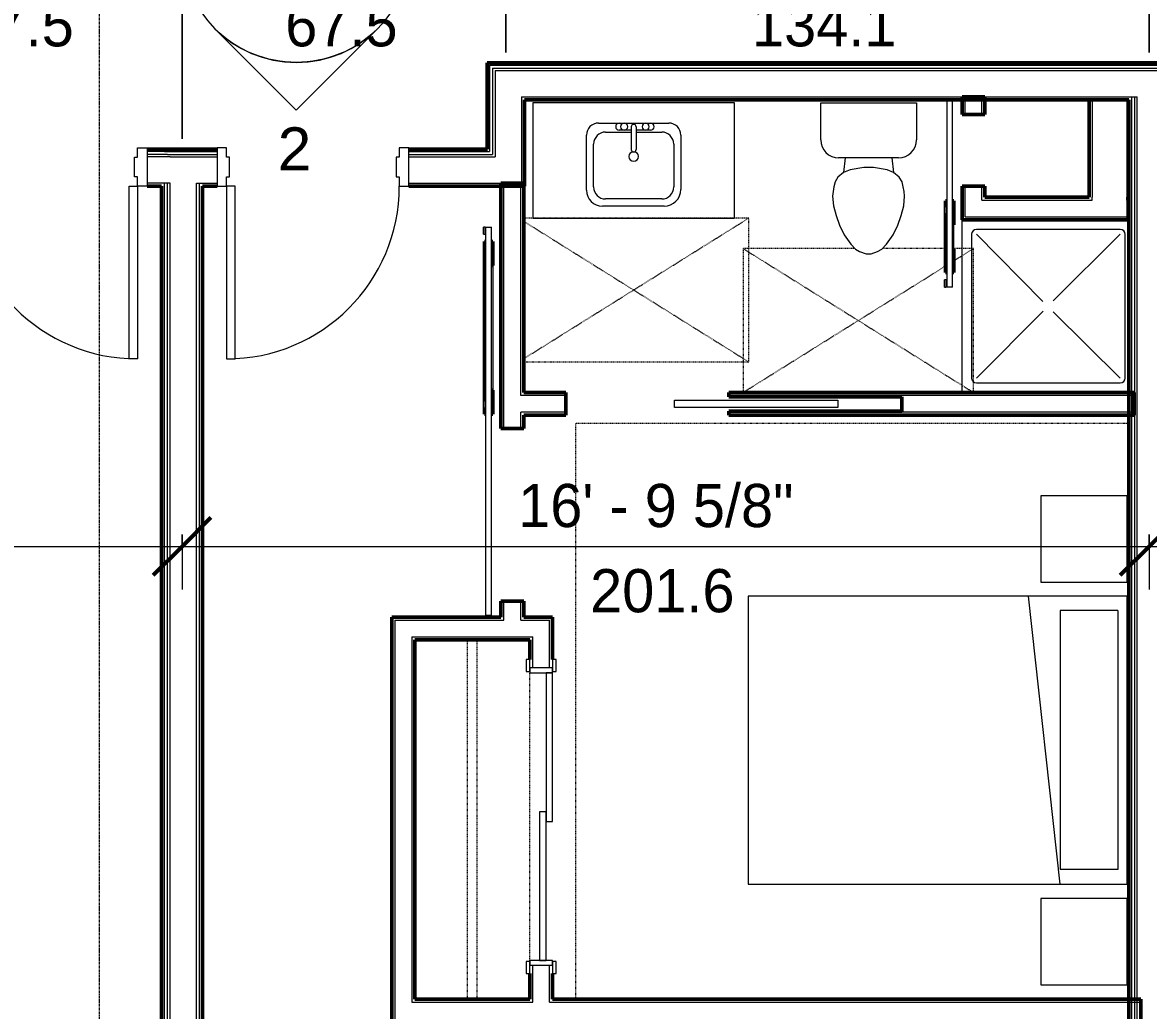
# Model space of a CAD drawing. Header units: inches. Extents: x -4266 to -1814, y 9706 to 12441.
# Drawn here: x -3170.4 to -2935.7, y 10183.5 to 10389.6 of the extents above; entities that cross this region are included whole.
import ezdxf

# ---------------------------------------------------------------- set-up
doc = ezdxf.new("R2010")
doc.units = ezdxf.units.IN
doc.header["$MEASUREMENT"] = 0
doc.linetypes.add('Dash', pattern=[0.25, 0.125, -0.125])
doc.linetypes.add('Grid Line 1_2_', pattern=[0.875, 0.5, -0.125, 0.125, -0.125])
for name, color, linetype, lineweight in [('A-ANNO-DIMS', 211, 'Continuous', 9), ('A-ANNO-DIMS-96', 211, 'Continuous', 9), ('A-DOOR-1', 7, 'Continuous', 9), ('A-DOOR-2', 50, 'Continuous', 20), ('A-DOOR-4', 10, 'Continuous', 13), ('A-DOOR-5', 250, 'Continuous', 50), ('A-DOOR-8', 31, 'Continuous', 9), ('A-DOOR-9', 31, 'Continuous', 20), ('A-DOOR-FRAM', 31, 'Continuous', 20), ('A-DOOR-FRAM-1', 50, 'Continuous', 20), ('A-GENM-HDLN-1', 7, 'Dash', 9), ('A-WALL', 113, 'Continuous', 13), ('A-WALL-3', 250, 'Continuous', 50), ('A-WALL-4', 10, 'Continuous', 13), ('G-ANNO-SYMB-2', 111, 'Continuous', 9), ('I-FURN-1', 7, 'Continuous', 9), ('I-FURN-HDLN-1', 7, 'Dash', 9), ('I-WALL-3', 2, 'Continuous', 50), ('P-SANR-FIXT-2', 7, 'Continuous', 9), ('Q-CASE-2', 7, 'Continuous', 9), ('Q-CASE-HDLN-1', 7, 'Dash', 9), ('S-GRID-1', 1, 'Grid Line 1_2_', 9)]:
    doc.layers.add(name, color=color, linetype=linetype, lineweight=lineweight)
doc.styles.add('Arial_1', font='arial.ttf', dxfattribs={"height": 9})
doc.styles.add('Century Gothic', font='ufonts.com_century-gothic.ttf', dxfattribs={"height": 9})
doc.dimstyles.new('OD__1_16__Tol__', dxfattribs={"dimscale": 12, "dimtxt": 9.397514, "dimasz": 1, "dimexe": 0.75, "dimexo": 0.5, "dimgap": 0.125, "dimtad": 1, "dimdec": 4, "dimrnd": 0.0625, "dimzin": 3, "dimdsep": 46, "dimlunit": 4, "dimtxsty": 'Century Gothic', "dimblk1": 'OBLIQUE', "dimblk2": 'OBLIQUE', "dimsah": 1, "dimcen": 0.09, "dimdle": 0.75, "dimazin": 0, "dimtfac": 1, "dimtdec": 4, "dimtix": 1, "dimtmove": 0, "dimatfit": 3, "dimfxl": 1, "dimtvp": 1, "dimtfill": 1, "dimfrac": 2, "dimtolj": 1, "dimtzin": 0, "dimarcsym": 2})

# ---------------------------------------------------------------- blocks, each defined once
blk = doc.blocks.new('DIMBLOCK7-FLOOR PLAN - 1ST FLOOR')
at = {"layer": 'A-ANNO-DIMS-96', "lineweight": 50}
for p, q in [((-3338.72, 10280.31), (-3332.72, 10286.31)), ((-3137.12, 10280.31), (-3131.12, 10286.31)), ((-3338.72, 10280.31), (-3344.72, 10274.31)), ((-3137.12, 10280.31), (-3143.12, 10274.31))]:
    blk.add_line(p, q, dxfattribs=at)
at = {"layer": 'A-ANNO-DIMS-96'}
for p, q in [((-3338.72, 10282.79), (-3338.72, 10271.31)), ((-3338.72, 10280.31), (-3338.72, 10282.79)), ((-3137.12, 10282.79), (-3137.12, 10271.31)), ((-3137.12, 10280.31), (-3137.12, 10282.79)), ((-3338.72, 10280.31), (-3137.12, 10280.31))]:
    blk.add_line(p, q, dxfattribs=at)
at = {"layer": 'A-ANNO-DIMS-96', "color": 0, "char_height": 9, "attachment_point": 1, "line_spacing_factor": 0.984502, "style": 'Century Gothic', "bg_fill": 3, "box_fill_scale": 1.25, "bg_fill_color": 256, "bg_fill_true_color": 13158600, "bg_fill_transparency": 0}
for s, insert, width in [('16\' - 9 5/8"', (-3268.65, 10293.34), 73.7481), ('201.6', (-3253.66, 10275.58), 37.7691)]:
    blk.add_mtext(s, dxfattribs=dict(at, insert=insert, width=width))
blk = doc.blocks.new('_Oblique')
at = {"color": 0, "linetype": 'ByBlock', "lineweight": -2}
blk.add_line((-0.5, -0.5), (0.5, 0.5), dxfattribs=at)
blk = doc.blocks.new('DIMBLOCK8-FLOOR PLAN - 1ST FLOOR')
at = {"layer": 'A-ANNO-DIMS-96', "lineweight": 50}
for p, q in [((-3137.12, 10280.31), (-3131.12, 10286.31)), ((-2935.52, 10280.31), (-2929.52, 10286.31)), ((-3137.12, 10280.31), (-3143.12, 10274.31)), ((-2935.52, 10280.31), (-2941.52, 10274.31))]:
    blk.add_line(p, q, dxfattribs=at)
at = {"layer": 'A-ANNO-DIMS-96'}
for p, q in [((-3137.12, 10282.79), (-3137.12, 10271.31)), ((-3137.12, 10280.31), (-3137.12, 10282.79)), ((-2935.52, 10282.79), (-2935.52, 10271.31)), ((-2935.52, 10280.31), (-2935.52, 10282.79)), ((-3137.12, 10280.31), (-2935.52, 10280.31))]:
    blk.add_line(p, q, dxfattribs=at)
at = {"layer": 'A-ANNO-DIMS-96', "color": 0, "char_height": 9, "attachment_point": 1, "line_spacing_factor": 0.984502, "style": 'Century Gothic', "bg_fill": 3, "box_fill_scale": 1.25, "bg_fill_color": 256, "bg_fill_true_color": 13158600, "bg_fill_transparency": 0}
for s, insert, width in [('16\' - 9 5/8"', (-3067.05, 10293.34), 73.7481), ('201.6', (-3052.06, 10275.58), 37.7691)]:
    blk.add_mtext(s, dxfattribs=dict(at, insert=insert, width=width))
blk = doc.blocks.new('DIMBLOCK9-FLOOR PLAN - 1ST FLOOR')
at = {"layer": 'A-ANNO-DIMS-96', "lineweight": 50}
for p, q in [((-2935.52, 10280.31), (-2929.52, 10286.31)), ((-2712.79, 10280.31), (-2706.79, 10286.31)), ((-2935.52, 10280.31), (-2941.52, 10274.31)), ((-2712.79, 10280.31), (-2718.79, 10274.31))]:
    blk.add_line(p, q, dxfattribs=at)
at = {"layer": 'A-ANNO-DIMS-96'}
for p, q in [((-2935.52, 10282.79), (-2935.52, 10271.31)), ((-2935.52, 10280.31), (-2935.52, 10282.79)), ((-2712.79, 10282.79), (-2712.79, 10271.31)), ((-2712.79, 10280.31), (-2712.79, 10282.79)), ((-2935.52, 10280.31), (-2712.79, 10280.31))]:
    blk.add_line(p, q, dxfattribs=at)
at = {"layer": 'A-ANNO-DIMS-96', "color": 0, "char_height": 9, "attachment_point": 1, "line_spacing_factor": 0.984502, "style": 'Century Gothic', "bg_fill": 3, "box_fill_scale": 1.25, "bg_fill_color": 256, "bg_fill_true_color": 13158600, "bg_fill_transparency": 0}
for s, insert, width in [('18\' - 6 3/4"', (-2854.88, 10293.34), 73.7481), ('222.7', (-2839.89, 10275.58), 37.7691)]:
    blk.add_mtext(s, dxfattribs=dict(at, insert=insert, width=width))
blk = doc.blocks.new('DIMBLOCK50-FLOOR PLAN - 1ST FLOOR')
at = {"layer": 'A-ANNO-DIMS-96'}
for p, q in [((-3204.62, 10383.29), (-3204.62, 10407.31)), ((-3137.12, 10365.29), (-3137.12, 10407.31)), ((-3204.62, 10398.31), (-3137.12, 10398.31)), ((-3204.62, 10398.31), (-3204.62, 10383.29)), ((-3137.12, 10398.31), (-3137.12, 10365.29))]:
    blk.add_line(p, q, dxfattribs=at)
at = {"layer": 'A-ANNO-DIMS-96', "lineweight": 50}
for p, q in [((-3204.62, 10398.31), (-3198.62, 10404.31)), ((-3137.12, 10398.31), (-3131.12, 10404.31)), ((-3204.62, 10398.31), (-3210.62, 10392.31)), ((-3137.12, 10398.31), (-3143.12, 10392.31))]:
    blk.add_line(p, q, dxfattribs=at)
at = {"layer": 'A-ANNO-DIMS-96', "color": 0, "insert": (-3183.11, 10393.58), "char_height": 9, "width": 29.356, "attachment_point": 1, "line_spacing_factor": 0.984502, "style": 'Century Gothic', "bg_fill": 3, "box_fill_scale": 1.25, "bg_fill_color": 256, "bg_fill_true_color": 13158600, "bg_fill_transparency": 0}
blk.add_mtext('67.5', dxfattribs=at)
at = {"layer": 'A-ANNO-DIMS-96', "color": 0, "insert": (-3198.1, 10411.35), "char_height": 9, "width": 65.3351, "attachment_point": 1, "line_spacing_factor": 0.984502, "style": 'Century Gothic', "bg_fill": 3, "box_fill_scale": 1.25, "bg_fill_color": 256, "bg_fill_true_color": 13158600, "bg_fill_transparency": 0}
blk.add_mtext('5\' - 7 1/2"', dxfattribs=at)
blk = doc.blocks.new('DIMBLOCK51-FLOOR PLAN - 1ST FLOOR')
at = {"layer": 'A-ANNO-DIMS-96'}
for p, q in [((-3137.12, 10365.29), (-3137.12, 10407.31)), ((-3069.62, 10383.29), (-3069.62, 10407.31)), ((-3137.12, 10398.31), (-3069.62, 10398.31)), ((-3137.12, 10398.31), (-3137.12, 10365.29)), ((-3069.62, 10398.31), (-3069.62, 10383.29))]:
    blk.add_line(p, q, dxfattribs=at)
at = {"layer": 'A-ANNO-DIMS-96', "lineweight": 50}
for p, q in [((-3137.12, 10398.31), (-3131.12, 10404.31)), ((-3069.62, 10398.31), (-3063.62, 10404.31)), ((-3137.12, 10398.31), (-3143.12, 10392.31)), ((-3069.62, 10398.31), (-3075.62, 10392.31))]:
    blk.add_line(p, q, dxfattribs=at)
at = {"layer": 'A-ANNO-DIMS-96', "color": 0, "insert": (-3115.61, 10393.58), "char_height": 9, "width": 29.356, "attachment_point": 1, "line_spacing_factor": 0.984502, "style": 'Century Gothic', "bg_fill": 3, "box_fill_scale": 1.25, "bg_fill_color": 256, "bg_fill_true_color": 13158600, "bg_fill_transparency": 0}
blk.add_mtext('67.5', dxfattribs=at)
at = {"layer": 'A-ANNO-DIMS-96', "color": 0, "insert": (-3130.6, 10411.35), "char_height": 9, "width": 65.3351, "attachment_point": 1, "line_spacing_factor": 0.984502, "style": 'Century Gothic', "bg_fill": 3, "box_fill_scale": 1.25, "bg_fill_color": 256, "bg_fill_true_color": 13158600, "bg_fill_transparency": 0}
blk.add_mtext('5\' - 7 1/2"', dxfattribs=at)
blk = doc.blocks.new('DIMBLOCK52-FLOOR PLAN - 1ST FLOOR')
at = {"layer": 'A-ANNO-DIMS-96'}
for p, q in [((-3069.62, 10383.29), (-3069.62, 10407.31)), ((-2935.52, 10383.29), (-2935.52, 10407.31)), ((-3069.62, 10398.31), (-2935.52, 10398.31)), ((-3069.62, 10398.31), (-3069.62, 10383.29)), ((-2935.52, 10398.31), (-2935.52, 10383.29))]:
    blk.add_line(p, q, dxfattribs=at)
at = {"layer": 'A-ANNO-DIMS-96', "lineweight": 50}
for p, q in [((-3069.62, 10398.31), (-3063.62, 10404.31)), ((-2935.52, 10398.31), (-2929.52, 10404.31)), ((-3069.62, 10398.31), (-3075.62, 10392.31)), ((-2935.52, 10398.31), (-2941.52, 10392.31))]:
    blk.add_line(p, q, dxfattribs=at)
at = {"layer": 'A-ANNO-DIMS-96', "color": 0, "char_height": 9, "attachment_point": 1, "line_spacing_factor": 0.984502, "style": 'Century Gothic', "bg_fill": 3, "box_fill_scale": 1.25, "bg_fill_color": 256, "bg_fill_true_color": 13158600, "bg_fill_transparency": 0}
for s, insert, width in [('11\' - 2 1/8"', (-3033.3, 10411.35), 73.7481), ('134.1', (-3018.31, 10393.58), 37.7691)]:
    blk.add_mtext(s, dxfattribs=dict(at, insert=insert, width=width))
blk = doc.blocks.new('DIMBLOCK53-FLOOR PLAN - 1ST FLOOR')
at = {"layer": 'A-ANNO-DIMS-96'}
for p, q in [((-2935.52, 10383.29), (-2935.52, 10407.31)), ((-2801.4, 10383.29), (-2801.4, 10407.31)), ((-2935.52, 10398.31), (-2801.4, 10398.31)), ((-2935.52, 10398.31), (-2935.52, 10383.29)), ((-2801.4, 10398.31), (-2801.4, 10383.29))]:
    blk.add_line(p, q, dxfattribs=at)
at = {"layer": 'A-ANNO-DIMS-96', "lineweight": 50}
for p, q in [((-2935.52, 10398.31), (-2929.52, 10404.31)), ((-2801.4, 10398.31), (-2795.4, 10404.31)), ((-2935.52, 10398.31), (-2941.52, 10392.31)), ((-2801.4, 10398.31), (-2807.4, 10392.31))]:
    blk.add_line(p, q, dxfattribs=at)
at = {"layer": 'A-ANNO-DIMS-96', "color": 0, "char_height": 9, "attachment_point": 1, "line_spacing_factor": 0.984502, "style": 'Century Gothic', "bg_fill": 3, "box_fill_scale": 1.25, "bg_fill_color": 256, "bg_fill_true_color": 13158600, "bg_fill_transparency": 0}
for s, insert, width in [('11\' - 2 1/8"', (-2899.19, 10411.35), 73.7481), ('134.1', (-2884.2, 10393.58), 37.7691)]:
    blk.add_mtext(s, dxfattribs=dict(at, insert=insert, width=width))

msp = doc.modelspace()

# ---------------------------------------------------------------- linework, layer by layer
at = {"layer": 'A-DOOR-1'}
for p, q in [((-3064.61264, 10256.7269), (-3065.36264, 10256.7269)), ((-3065.36264, 10256.7269), (-3065.36264, 10254.2269)), ((-3064.61264, 10254.2269), (-3064.61264, 10256.7269)), ((-3059.11264, 10256.7269), (-3059.86264, 10256.7269)), ((-3059.86264, 10256.7269), (-3059.86264, 10254.2269)), ((-3059.11264, 10254.2269), (-3059.11264, 10256.7269)), ((-3065.36264, 10254.2269), (-3064.61264, 10254.2269)), ((-3059.86264, 10254.2269), (-3059.11264, 10254.2269)), ((-3064.61264, 10193.7269), (-3065.36264, 10193.7269)), ((-3065.36264, 10193.7269), (-3065.36264, 10191.2269)), ((-3064.61264, 10191.2269), (-3064.61264, 10193.7269)), ((-3059.11264, 10193.7269), (-3059.86264, 10193.7269)), ((-3059.86264, 10193.7269), (-3059.86264, 10191.2269)), ((-3059.11264, 10191.2269), (-3059.11264, 10193.7269)), ((-3065.36264, 10191.2269), (-3064.61264, 10191.2269)), ((-3059.86264, 10191.2269), (-3059.11264, 10191.2269))]:
    msp.add_line(p, q, dxfattribs=at)
at = {"layer": 'A-DOOR-2'}
for p, q in [((-3034.43488, 10309.27851), (-3034.43488, 10310.77851)), ((-3034.43488, 10310.77851), (-3000.43488, 10310.77851)), ((-3000.43488, 10309.27851), (-3034.43488, 10309.27851)), ((-3000.43488, 10310.77851), (-3000.43488, 10309.27851)), ((-3059.86264, 10253.9769), (-3061.23764, 10253.9769)), ((-3061.23764, 10253.9769), (-3061.23764, 10222.9769)), ((-3059.86264, 10222.9769), (-3059.86264, 10253.9769)), ((-3061.23764, 10224.9769), (-3062.61264, 10224.9769)), ((-3062.61264, 10224.9769), (-3062.61264, 10193.9769)), ((-3061.23764, 10193.9769), (-3061.23764, 10224.9769)), ((-3061.23764, 10222.9769), (-3059.86264, 10222.9769)), ((-3062.61264, 10193.9769), (-3061.23764, 10193.9769))]:
    msp.add_line(p, q, dxfattribs=at)
at = {"layer": 'A-DOOR-4'}
for p, q in [((-2977.72166, 10373.40351), (-2977.72166, 10334.40351)), ((-2977.72166, 10373.40351), (-2977.09666, 10373.40351)), ((-2977.09666, 10373.40351), (-2976.47166, 10373.40351)), ((-2976.47166, 10334.40351), (-2976.47166, 10373.40351)), ((-2978.14874, 10349.66953), (-2978.14874, 10351.16953)), ((-2978.14874, 10351.16953), (-2977.82314, 10351.16953)), ((-2977.82314, 10349.66953), (-2978.14874, 10349.66953)), ((-2977.82314, 10349.66953), (-2977.82314, 10351.16953)), ((-3074.27514, 10345.4144), (-3074.27514, 10346.9144)), ((-3073.94954, 10346.9144), (-3074.27514, 10346.9144)), ((-3073.94954, 10345.4144), (-3073.94954, 10346.9144)), ((-3073.84806, 10346.9144), (-3073.22306, 10346.9144)), ((-3073.22306, 10346.9144), (-3072.59806, 10346.9144)), ((-2976.22166, 10342.40351), (-2976.22166, 10347.40351)), ((-3074.27514, 10345.4144), (-3073.94954, 10345.4144)), ((-3072.34806, 10338.9144), (-3072.34806, 10312.9144)), ((-2978.14874, 10334.40351), (-2978.14874, 10335.90351)), ((-2977.82314, 10335.90351), (-2978.14874, 10335.90351)), ((-2977.82314, 10334.40351), (-2977.82314, 10335.90351)), ((-2978.14874, 10334.40351), (-2977.82314, 10334.40351)), ((-2977.09666, 10334.40351), (-2977.72166, 10334.40351)), ((-2976.47166, 10334.40351), (-2977.09666, 10334.40351)), ((-3074.27514, 10309.14837), (-3074.27514, 10310.64837)), ((-3074.27514, 10310.64837), (-3073.94954, 10310.64837)), ((-3073.94954, 10309.14837), (-3073.94954, 10310.64837)), ((-3073.94954, 10309.14837), (-3074.27514, 10309.14837))]:
    msp.add_line(p, q, dxfattribs=at)
at = {"layer": 'A-DOOR-5'}
for p, q in [((-2977.97166, 10351.16953), (-2977.97166, 10352.40351)), ((-2977.97166, 10352.40351), (-2977.72166, 10352.40351)), ((-2976.47166, 10352.40351), (-2976.22166, 10352.40351)), ((-2976.22166, 10352.40351), (-2976.22166, 10347.40351)), ((-2977.97166, 10337.40351), (-2977.97166, 10349.66073)), ((-2976.22166, 10347.40351), (-2976.47876, 10347.40351)), ((-3073.84806, 10343.9144), (-3074.09806, 10343.9144)), ((-3074.09806, 10343.9144), (-3074.09806, 10310.64837)), ((-3072.34806, 10343.9144), (-3072.59885, 10343.9144)), ((-3072.34806, 10338.9144), (-3072.34806, 10343.9144)), ((-2976.47603, 10342.40351), (-2976.22166, 10342.40351)), ((-2976.22166, 10342.40351), (-2976.22166, 10337.40351)), ((-3072.60017, 10338.9144), (-3072.34806, 10338.9144)), ((-2977.72166, 10337.40351), (-2977.97166, 10337.40351)), ((-2976.22166, 10337.40351), (-2976.4733, 10337.40351)), ((-3072.34806, 10312.9144), (-3072.59806, 10312.9144)), ((-3072.34806, 10307.9144), (-3072.34806, 10312.9144)), ((-3074.09806, 10309.14837), (-3074.09806, 10307.9144)), ((-3074.09806, 10307.9144), (-3073.84806, 10307.9144)), ((-3072.59806, 10307.9144), (-3072.34806, 10307.9144))]:
    msp.add_line(p, q, dxfattribs=at)
at = {"layer": 'A-DOOR-8'}
for centre, start, end in [((-3146.42374, 10355.4144), 180, 270), ((-3127.82374, 10355.4144), 270, 0)]:
    msp.add_arc(centre, 36, start, end, dxfattribs=at)
at = {"layer": 'A-DOOR-9'}
for p, q in [((-3148.17374, 10355.4144), (-3146.42374, 10355.4144)), ((-3148.17374, 10319.4144), (-3148.17374, 10355.4144)), ((-3146.42374, 10355.4144), (-3146.42374, 10319.4144)), ((-3126.07374, 10355.4144), (-3127.82374, 10355.4144)), ((-3127.82374, 10355.4144), (-3127.82374, 10319.4144)), ((-3126.07374, 10319.4144), (-3126.07374, 10355.4144)), ((-3146.42374, 10319.4144), (-3148.17374, 10319.4144)), ((-3127.82374, 10319.4144), (-3126.07374, 10319.4144))]:
    msp.add_line(p, q, dxfattribs=at)
at = {"layer": 'A-DOOR-FRAM'}
for p, q in [((-3146.42374, 10357.3519), (-3147.04874, 10357.3519)), ((-3146.42374, 10355.4144), (-3146.42374, 10357.3519)), ((-3127.82374, 10355.4144), (-3127.82374, 10357.3519)), ((-3127.82374, 10357.3519), (-3127.19874, 10357.3519)), ((-3092.44874, 10357.3519), (-3091.82374, 10357.3519)), ((-3091.82374, 10357.3519), (-3091.82374, 10355.4144)), ((-3144.42374, 10355.4144), (-3146.42374, 10355.4144)), ((-3129.82374, 10355.4144), (-3127.82374, 10355.4144)), ((-3091.82374, 10355.4144), (-3089.82374, 10355.4144))]:
    msp.add_line(p, q, dxfattribs=at)
at = {"layer": 'A-DOOR-FRAM-1'}
for p, q in [((-3059.86264, 10254.9769), (-3064.61264, 10254.9769)), ((-3064.61264, 10254.9769), (-3064.61264, 10253.9769)), ((-3064.61264, 10253.9769), (-3059.86264, 10253.9769)), ((-3059.86264, 10253.9769), (-3059.86264, 10254.9769)), ((-3059.86264, 10193.9769), (-3064.61264, 10193.9769)), ((-3064.61264, 10193.9769), (-3064.61264, 10192.9769)), ((-3064.61264, 10192.9769), (-3059.86264, 10192.9769)), ((-3059.86264, 10192.9769), (-3059.86264, 10193.9769))]:
    msp.add_line(p, q, dxfattribs=at)
at = {"layer": 'A-GENM-HDLN-1'}
for p, q in [((-3065.90014, 10319.44783), (-3018.97105, 10348.77851)), ((-3018.97105, 10348.77851), (-3065.90014, 10348.77851)), ((-3065.90014, 10348.10919), (-3018.97105, 10318.77851)), ((-3018.97105, 10318.77851), (-3018.97105, 10348.77851)), ((-3020.14874, 10342.4144), (-2972.14874, 10312.4144)), ((-2996.83581, 10342.4144), (-3020.14874, 10342.4144)), ((-3020.14874, 10342.4144), (-3020.14874, 10312.4144)), ((-2977.97166, 10342.4144), (-2991.15384, 10342.4144)), ((-2976.22166, 10339.86882), (-2972.14874, 10342.4144)), ((-2972.14874, 10342.4144), (-2976.22166, 10342.4144)), ((-2972.14874, 10312.4144), (-2972.14874, 10342.4144)), ((-3020.14874, 10312.4144), (-2977.97166, 10338.77507)), ((-3065.90014, 10318.77851), (-3018.97105, 10318.77851)), ((-3020.14874, 10312.4144), (-2972.14874, 10312.4144))]:
    msp.add_line(p, q, dxfattribs=at)
at = {"layer": 'A-WALL'}
for p, q in [((-3072.99874, 10380.6644), (-2798.02374, 10380.6644)), ((-3072.99874, 10380.6644), (-3072.99874, 10362.6644)), ((-3072.37374, 10380.0394), (-2798.64874, 10380.0394)), ((-3072.37374, 10380.0394), (-3072.37374, 10362.0394)), ((-3071.87374, 10379.5394), (-2799.14874, 10379.5394)), ((-3071.87374, 10379.5394), (-3071.87374, 10361.5394)), ((-3066.37374, 10374.0394), (-2938.02374, 10374.0394)), ((-3066.37374, 10374.0394), (-3066.37374, 10356.0394)), ((-2939.14874, 10181.1644), (-2939.14874, 10374.0394)), ((-2938.52374, 10181.1644), (-2938.52374, 10374.0394)), ((-2938.02374, 10018.0894), (-2938.02374, 10374.0394)), ((-3140.74874, 10362.6644), (-3144.42374, 10362.6644)), ((-3140.12374, 10362.0394), (-3144.42374, 10362.0394)), ((-3139.62374, 10361.5394), (-3144.42374, 10361.5394)), ((-3141.37374, 10362.6644), (-3141.37374, 10363.1644)), ((-3140.74874, 10362.6644), (-3140.74874, 10363.1644)), ((-3140.74874, 10362.6644), (-3129.82374, 10362.6644)), ((-3140.12374, 10362.0394), (-3129.82374, 10362.0394)), ((-3139.62374, 10361.5394), (-3129.82374, 10361.5394)), ((-3089.82374, 10362.6644), (-3072.99874, 10362.6644)), ((-3089.82374, 10362.0394), (-3072.37374, 10362.0394)), ((-3089.82374, 10361.5394), (-3071.87374, 10361.5394)), ((-3073.49874, 10362.6644), (-3073.49874, 10363.1644)), ((-3139.62374, 10356.0394), (-3144.42374, 10356.0394)), ((-3140.74874, 10112.47913), (-3140.74874, 10356.0394)), ((-3140.12374, 10018.0894), (-3140.12374, 10356.0394)), ((-3139.62374, 10018.0894), (-3139.62374, 10356.0394)), ((-3134.12374, 10018.0894), (-3134.12374, 10356.0394)), ((-3134.12374, 10356.0394), (-3129.82374, 10356.0394)), ((-3133.49874, 10112.47913), (-3133.49874, 10356.0394)), ((-3089.82374, 10356.0394), (-3066.37374, 10356.0394))]:
    msp.add_line(p, q, dxfattribs=at)
at = {"layer": 'A-WALL-3'}
for p, q in [((-2974.52374, 10374.0394), (-2974.52374, 10370.40351)), ((-2969.77374, 10374.0394), (-2974.52374, 10374.0394)), ((-2969.77374, 10370.40351), (-2969.77374, 10374.0394)), ((-2939.90014, 10373.4144), (-2948.02514, 10373.4144)), ((-2948.02514, 10373.4144), (-2948.02514, 10353.15351)), ((-2939.90014, 10353.15351), (-2939.90014, 10373.4144)), ((-2974.52374, 10370.40351), (-2969.77374, 10370.40351)), ((-3070.65014, 10356.0394), (-3070.65014, 10304.9144)), ((-3065.90014, 10356.0394), (-3070.65014, 10356.0394)), ((-3065.90014, 10312.40351), (-3065.90014, 10356.0394)), ((-2974.52374, 10355.40351), (-2974.52374, 10353.15351)), ((-2969.77374, 10355.40351), (-2974.52374, 10355.40351)), ((-2969.77374, 10353.15351), (-2969.77374, 10355.40351)), ((-2974.52374, 10353.15351), (-2974.52374, 10349.02851)), ((-2948.02514, 10353.15351), (-2969.77374, 10353.15351)), ((-2939.90014, 10352.52851), (-2939.90014, 10353.15351)), ((-2939.90014, 10348.40351), (-2939.90014, 10352.52851)), ((-2974.52374, 10349.02851), (-2974.52374, 10348.40351)), ((-2974.52374, 10348.40351), (-2939.90014, 10348.40351)), ((-3057.10154, 10312.40351), (-3065.90014, 10312.40351)), ((-3057.10154, 10307.65351), (-3057.10154, 10312.40351)), ((-2938.65014, 10312.40351), (-3023.10154, 10312.40351)), ((-3023.10154, 10312.40351), (-3023.10154, 10311.52851)), ((-2938.65014, 10307.65351), (-2938.65014, 10312.40351)), ((-3023.10154, 10311.52851), (-2987.10154, 10311.52851)), ((-2987.10154, 10311.52851), (-2987.10154, 10308.52851)), ((-3065.90014, 10304.9144), (-3065.90014, 10307.65351)), ((-3065.90014, 10307.65351), (-3057.10154, 10307.65351)), ((-2987.10154, 10308.52851), (-3023.10154, 10308.52851)), ((-3023.10154, 10308.52851), (-3023.10154, 10307.65351)), ((-3023.10154, 10307.65351), (-2938.65014, 10307.65351)), ((-3070.65014, 10304.9144), (-3065.90014, 10304.9144)), ((-3088.61264, 10185.9144), (-3088.61264, 10260.81899)), ((-3088.61264, 10260.81899), (-3064.61264, 10260.81899)), ((-3064.61264, 10260.81899), (-3064.61264, 10256.7269)), ((-3064.61264, 10191.2269), (-3064.61264, 10185.9144)), ((-3059.86264, 10185.9144), (-3059.86264, 10191.2269)), ((-3064.61264, 10185.9144), (-3088.61264, 10185.9144)), ((-2937.27374, 10185.9144), (-3059.86264, 10185.9144)), ((-2937.27374, 10181.1644), (-2937.27374, 10185.9144))]:
    msp.add_line(p, q, dxfattribs=at)
at = {"layer": 'A-WALL-4'}
for p, q in [((-2973.89874, 10370.40351), (-2973.89874, 10374.0394)), ((-2970.39874, 10370.40351), (-2970.39874, 10374.0394)), ((-2947.40014, 10373.4144), (-2947.40014, 10353.15351)), ((-2940.15014, 10373.4144), (-2940.15014, 10353.15351)), ((-3070.02514, 10304.9144), (-3070.02514, 10356.0394)), ((-3066.52514, 10311.77851), (-3066.52514, 10356.0394)), ((-2973.89874, 10353.15351), (-2973.89874, 10355.40351)), ((-2970.39874, 10353.15351), (-2970.39874, 10355.40351)), ((-2973.89874, 10352.52851), (-2973.89874, 10353.15351)), ((-2973.89874, 10349.02851), (-2973.89874, 10352.52851)), ((-2970.39874, 10352.52851), (-2970.39874, 10353.15351)), ((-2970.39874, 10352.52851), (-2947.40014, 10352.52851)), ((-2947.40014, 10352.52851), (-2947.40014, 10353.15351)), ((-2940.15014, 10352.52851), (-2940.15014, 10353.15351)), ((-2940.15014, 10352.52851), (-2939.90014, 10352.52851)), ((-2939.90014, 10352.52851), (-2940.15014, 10352.52851)), ((-2973.89874, 10349.02851), (-2939.90014, 10349.02851)), ((-3065.90014, 10311.77851), (-3066.52514, 10311.77851)), ((-3057.10154, 10311.77851), (-3065.90014, 10311.77851)), ((-2938.65014, 10311.77851), (-3023.10154, 10311.77851)), ((-3066.52514, 10304.9144), (-3066.52514, 10308.27851)), ((-3065.90014, 10308.27851), (-3066.52514, 10308.27851)), ((-3057.10154, 10308.27851), (-3065.90014, 10308.27851)), ((-2938.65014, 10308.27851), (-3023.10154, 10308.27851)), ((-3089.23764, 10261.44399), (-3089.23764, 10185.2894)), ((-3089.23764, 10261.44399), (-3088.61264, 10261.44399)), ((-3088.61264, 10261.44399), (-3064.61264, 10261.44399)), ((-3064.61264, 10261.44399), (-3063.98764, 10261.44399)), ((-3063.98764, 10254.9769), (-3063.98764, 10261.44399)), ((-3063.98764, 10185.9144), (-3063.98764, 10192.9769)), ((-3060.48764, 10185.9144), (-3060.48764, 10192.9769)), ((-3089.23764, 10185.2894), (-3088.61264, 10185.2894)), ((-3088.61264, 10185.2894), (-3063.98764, 10185.2894)), ((-3063.98764, 10185.2894), (-3063.98764, 10185.9144)), ((-3060.48764, 10185.2894), (-3060.48764, 10185.9144)), ((-3060.48764, 10185.2894), (-2937.27374, 10185.2894))]:
    msp.add_line(p, q, dxfattribs=at)
at = {"layer": 'I-FURN-1'}
for p, q in [((-2942.07302, 10212.9144), (-2954.07302, 10212.9144)), ((-3019.07302, 10209.9144), (-2940.07302, 10209.9144)), ((-2940.07302, 10206.9144), (-2958.07302, 10206.9144)), ((-2958.07302, 10206.9144), (-2958.07302, 10188.9144)), ((-2940.07302, 10188.9144), (-2940.07302, 10206.9144)), ((-2958.07302, 10188.9144), (-2940.07302, 10188.9144))]:
    msp.add_line(p, q, dxfattribs=at)
at = {"layer": 'I-FURN-HDLN-1'}
msp.add_line((-2940.07302, 10305.9144), (-3055.07302, 10305.9144), dxfattribs=at)
at = {"layer": 'I-WALL-3'}
for p, q in [((-2797.52374, 10381.1644), (-3073.49874, 10381.1644)), ((-3073.49874, 10381.1644), (-3073.49874, 10363.1644)), ((-3065.74874, 10373.4144), (-2939.77374, 10373.4144)), ((-3065.74874, 10355.4144), (-3065.74874, 10373.4144)), ((-2939.77374, 10373.4144), (-2939.77374, 10181.1644)), ((-3141.37374, 10363.1644), (-3144.42374, 10363.1644)), ((-3129.82374, 10363.1644), (-3141.37374, 10363.1644)), ((-3073.49874, 10363.1644), (-3089.82374, 10363.1644)), ((-3144.42374, 10355.4144), (-3141.37374, 10355.4144)), ((-3141.37374, 10355.4144), (-3141.37374, 10112.47913)), ((-3132.87374, 10112.47913), (-3132.87374, 10355.4144)), ((-3132.87374, 10355.4144), (-3129.82374, 10355.4144)), ((-3089.82374, 10355.4144), (-3065.74874, 10355.4144))]:
    msp.add_line(p, q, dxfattribs=at)
at = {"layer": 'P-SANR-FIXT-2'}
for p, q in [((-3003.97105, 10372.7894), (-2984.01861, 10372.7894)), ((-3003.97105, 10365.06317), (-3003.97105, 10372.7894)), ((-2984.01861, 10372.7894), (-2984.01861, 10365.06317)), ((-3050.31357, 10368.58816), (-3035.62853, 10368.58816)), ((-3050.31357, 10368.58816), (-3035.62853, 10368.58816)), ((-3045.97105, 10368.58816), (-3039.47105, 10368.58816)), ((-3052.81357, 10354.58619), (-3052.81357, 10366.08816)), ((-3052.81357, 10354.58619), (-3052.81357, 10366.08816)), ((-3048.81357, 10366.71316), (-3043.47105, 10366.71316)), ((-3043.47105, 10367.08816), (-3045.97105, 10367.08816)), ((-3043.47105, 10367.82435), (-3043.47105, 10363.086)), ((-3042.47105, 10367.82435), (-3042.47105, 10363.086)), ((-3039.47105, 10367.08816), (-3042.47105, 10367.08816)), ((-3042.47105, 10366.71316), (-3037.12853, 10366.71316)), ((-3033.12853, 10366.08816), (-3033.12853, 10354.76532)), ((-3033.12853, 10366.08816), (-3033.12853, 10354.76532)), ((-3051.31357, 10355.26532), (-3051.31357, 10364.21316)), ((-3034.62853, 10364.21316), (-3034.62853, 10355.26532)), ((-2987.74483, 10361.33695), (-3000.24483, 10361.33695)), ((-2998.85649, 10361.33695), (-2999.20421, 10358.31317)), ((-2989.13317, 10361.33695), (-2988.78545, 10358.31317)), ((-2997.83047, 10358.81317), (-2999.20421, 10358.31317)), ((-2994.99483, 10359.31317), (-2997.83047, 10358.81317)), ((-2992.99483, 10359.31317), (-2994.99483, 10359.31317)), ((-2990.15919, 10358.81317), (-2992.99483, 10359.31317)), ((-2988.78545, 10358.31317), (-2990.15919, 10358.81317)), ((-3000.96273, 10356.31317), (-3001.23067, 10355.31317)), ((-3000.39596, 10357.31317), (-3000.96273, 10356.31317)), ((-2999.20421, 10358.31317), (-3000.39596, 10357.31317)), ((-2987.5937, 10357.31317), (-2988.78545, 10358.31317)), ((-2987.02693, 10356.31317), (-2987.5937, 10357.31317)), ((-2986.75898, 10355.31317), (-2987.02693, 10356.31317)), ((-3001.40767, 10354.30937), (-3001.49483, 10353.31317)), ((-3001.23067, 10355.31317), (-3001.40767, 10354.30937)), ((-2986.58198, 10354.30937), (-2986.75898, 10355.31317)), ((-2986.49483, 10353.31317), (-2986.58198, 10354.30937)), ((-3037.12853, 10352.76532), (-3048.81357, 10352.76532)), ((-3001.49483, 10353.31317), (-3001.32052, 10351.32079)), ((-2986.66914, 10351.32079), (-2986.49483, 10353.31317)), ((-3036.62853, 10351.26532), (-3049.4927, 10351.26532)), ((-3036.62853, 10351.26532), (-3049.4927, 10351.26532)), ((-3001.32052, 10351.32079), (-3000.78258, 10349.31317)), ((-3000.78258, 10349.31317), (-3000.05464, 10347.31317)), ((-2987.93502, 10347.31317), (-2987.20708, 10349.31317)), ((-2987.20708, 10349.31317), (-2986.66914, 10351.32079)), ((-3000.05464, 10347.31317), (-2999.12202, 10345.31317)), ((-2988.86763, 10345.31317), (-2987.93502, 10347.31317)), ((-2974.52374, 10312.40351), (-2974.52374, 10348.40351)), ((-2939.90014, 10348.40351), (-2939.77374, 10348.40351)), ((-2999.12202, 10345.31317), (-2997.73459, 10343.31317)), ((-2990.25506, 10343.31317), (-2988.86763, 10345.31317)), ((-2972.52374, 10345.40351), (-2972.52374, 10315.40351)), ((-2941.52374, 10346.40351), (-2971.52374, 10346.40351)), ((-2957.65595, 10331.38742), (-2971.52374, 10345.40351)), ((-2955.51322, 10331.51204), (-2941.52374, 10345.40351)), ((-2940.52374, 10315.40351), (-2940.52374, 10345.40351)), ((-2997.73459, 10343.31317), (-2996.73459, 10342.31317)), ((-2996.73459, 10342.31317), (-2995.86857, 10341.81317)), ((-2992.12109, 10341.81317), (-2991.25506, 10342.31317)), ((-2991.25506, 10342.31317), (-2990.25506, 10343.31317)), ((-2995.86857, 10341.81317), (-2994.49483, 10341.31317)), ((-2994.49483, 10341.31317), (-2993.49483, 10341.31317)), ((-2993.49483, 10341.31317), (-2992.12109, 10341.81317)), ((-2957.63935, 10329.40081), (-2971.52374, 10315.40351)), ((-2955.55192, 10329.26089), (-2941.52374, 10315.40351)), ((-2971.52374, 10314.40351), (-2941.52374, 10314.40351))]:
    msp.add_line(p, q, dxfattribs=at)
for centre, radius, start, end in [((-3050.31357, 10366.08816), 2.5, 90, 180), ((-3050.31357, 10366.08816), 2.5, 90, 180), ((-3045.97105, 10367.83816), 0.75, 90, 270), ((-3044.97105, 10367.83816), 0.75, 0, 180), ((-3042.97105, 10367.82435), 0.5, 0, 180), ((-3040.47105, 10367.83816), 0.75, 0, 180), ((-3039.47105, 10367.83816), 0.75, 270, 90), ((-3035.62853, 10366.08816), 2.5, 0, 90), ((-3035.62853, 10366.08816), 2.5, 0, 90), ((-3048.81357, 10364.21316), 2.5, 90, 180), ((-3044.97105, 10367.83816), 0.75, 180, 0), ((-3040.47105, 10367.83816), 0.75, 180, 0), ((-3037.12853, 10364.21316), 2.5, 0, 90), ((-3000.24483, 10365.06317), 3.72622, 180, 270), ((-2987.74483, 10365.06317), 3.72622, 270, 0), ((-3042.97105, 10361.62082), 1, 0, 180), ((-3042.97105, 10361.62082), 1, 180, 0), ((-3042.97105, 10363.086), 0.5, 180, 0), ((-3049.4927, 10354.58619), 3.32087, 180, 270), ((-3049.4927, 10354.58619), 3.32087, 180, 270), ((-3048.81357, 10355.26532), 2.5, 180, 270), ((-3037.12853, 10355.26532), 2.5, 270, 0), ((-3036.62853, 10354.76532), 3.5, 270, 0), ((-3036.62853, 10354.76532), 3.5, 270, 0), ((-2971.52374, 10345.40351), 1, 90, 180), ((-2941.52374, 10345.40351), 1, 0, 90), ((-2971.52374, 10315.40351), 1, 180, 270), ((-2941.52374, 10315.40351), 1, 270, 0)]:
    msp.add_arc(centre, radius, start, end, dxfattribs=at)
at = {"layer": 'Q-CASE-2'}
for p, q in [((-3021.97105, 10348.7894), (-3021.97105, 10372.7894)), ((-3063.97105, 10348.7894), (-3021.97105, 10348.7894))]:
    msp.add_line(p, q, dxfattribs=at)
at = {"layer": 'Q-CASE-HDLN-1'}
for p, q in [((-3064.61264, 10260.81899), (-3088.61264, 10260.81899)), ((-3088.61264, 10260.81899), (-3088.61264, 10185.9144)), ((-3077.61264, 10185.9144), (-3077.61264, 10260.81899)), ((-3075.61264, 10185.9144), (-3075.61264, 10260.81899)), ((-3064.61264, 10256.7269), (-3064.61264, 10260.81899)), ((-3064.61264, 10193.9769), (-3064.61264, 10253.9769)), ((-3064.61264, 10185.9144), (-3064.61264, 10191.2269)), ((-3088.61264, 10185.9144), (-3064.61264, 10185.9144))]:
    msp.add_line(p, q, dxfattribs=at)

# ---------------------------------------------------------------- texts
at = {"layer": 'G-ANNO-SYMB-2', "insert": (-3117.17499, 10367.70058), "char_height": 9, "width": 8.484, "attachment_point": 1, "style": 'Arial_1'}
msp.add_mtext('2', dxfattribs=at)

# ---------------------------------------------------------------- next in the draw order: dimensions: what is measured, and where the dimension line sits
at = {"layer": 'A-ANNO-DIMS'}
for base, p1, p2, override, picture, middle in [((-3137.12374, 10398.31024), (-3204.62374, 10377.2894), (-3137.12374, 10359.2894), {"dimpost": '<>\\X', "dimfxl": 69.858786}, 'DIMBLOCK50-FLOOR PLAN - 1ST FLOOR', (-3170.87374, 10398.31024)), ((-3137.12374, 10280.30762), (-3338.72374, 10288.7929), (-3137.12374, 10288.7929), {"dimpost": '<>\\X', "dimfxl": 201.6}, 'DIMBLOCK7-FLOOR PLAN - 1ST FLOOR', (-3237.92374, 10280.30762))]:
    dim = msp.add_linear_dim(base=base, p1=p1, p2=p2, dimstyle='OD__1_16__Tol__', override=override, dxfattribs=at)
    dim.commit()
    dim.dimension.update_dxf_attribs({"geometry": picture, "text_midpoint": middle})

# ---------------------------------------------------------------- next in the draw order: linework, layer by layer
at = {"layer": 'A-DOOR-FRAM'}
for p, q in [((-3146.42374, 10363.4144), (-3144.42374, 10363.4144)), ((-3146.42374, 10361.4769), (-3146.42374, 10363.4144)), ((-3144.42374, 10363.4144), (-3144.42374, 10355.4144)), ((-3147.04874, 10361.4769), (-3146.42374, 10361.4769)), ((-3147.04874, 10357.3519), (-3147.04874, 10361.4769))]:
    msp.add_line(p, q, dxfattribs=at)
at = {"layer": 'S-GRID-1'}
msp.add_line((-3154.32374, 9836.17969), (-3154.32374, 12376.79045), dxfattribs=at)

# ---------------------------------------------------------------- next in the draw order: dimensions: what is measured, and where the dimension line sits
at = {"layer": 'A-ANNO-DIMS'}
for base, p1, p2, override, picture, middle in [((-3069.62374, 10398.31024), (-3137.12374, 10359.2894), (-3069.62374, 10377.2894), {"dimpost": '<>\\X', "dimfxl": 69.858786}, 'DIMBLOCK51-FLOOR PLAN - 1ST FLOOR', (-3103.37374, 10398.31024)), ((-2935.52374, 10280.30762), (-3137.12374, 10288.7929), (-2935.52374, 10288.7929), {"dimpost": '<>\\X', "dimfxl": 201.6}, 'DIMBLOCK8-FLOOR PLAN - 1ST FLOOR', (-3036.32374, 10280.30762))]:
    dim = msp.add_linear_dim(base=base, p1=p1, p2=p2, dimstyle='OD__1_16__Tol__', override=override, dxfattribs=at)
    dim.commit()
    dim.dimension.update_dxf_attribs({"geometry": picture, "text_midpoint": middle})

# ---------------------------------------------------------------- next in the draw order: linework, layer by layer
at = {"layer": 'A-DOOR-4'}
for p, q in [((-3073.84806, 10346.9144), (-3073.84806, 10265.9144)), ((-3072.59806, 10265.9144), (-3072.59806, 10346.9144)), ((-3073.22306, 10265.9144), (-3073.84806, 10265.9144)), ((-3072.59806, 10265.9144), (-3073.22306, 10265.9144))]:
    msp.add_line(p, q, dxfattribs=at)
at = {"layer": 'A-DOOR-FRAM'}
for p, q in [((-3127.82374, 10363.4144), (-3129.82374, 10363.4144)), ((-3129.82374, 10363.4144), (-3129.82374, 10355.4144)), ((-3127.82374, 10361.4769), (-3127.82374, 10363.4144)), ((-3089.82374, 10363.4144), (-3091.82374, 10363.4144)), ((-3091.82374, 10363.4144), (-3091.82374, 10361.4769)), ((-3089.82374, 10355.4144), (-3089.82374, 10363.4144)), ((-3127.19874, 10361.4769), (-3127.82374, 10361.4769)), ((-3127.19874, 10357.3519), (-3127.19874, 10361.4769)), ((-3091.82374, 10361.4769), (-3092.44874, 10361.4769)), ((-3092.44874, 10361.4769), (-3092.44874, 10357.3519))]:
    msp.add_line(p, q, dxfattribs=at)
at = {"layer": 'A-WALL-3'}
for p, q in [((-3070.65014, 10268.9144), (-3070.65014, 10265.56899)), ((-3065.90014, 10268.9144), (-3070.65014, 10268.9144)), ((-3065.90014, 10265.56899), (-3065.90014, 10268.9144)), ((-3092.73764, 10265.56899), (-3093.36264, 10265.56899)), ((-3093.36264, 10265.56899), (-3093.36264, 10157.1644)), ((-3088.61264, 10265.56899), (-3092.73764, 10265.56899)), ((-3070.65014, 10265.56899), (-3088.61264, 10265.56899)), ((-3064.61264, 10265.56899), (-3065.90014, 10265.56899)), ((-3060.48764, 10265.56899), (-3064.61264, 10265.56899)), ((-3059.86264, 10265.56899), (-3060.48764, 10265.56899)), ((-3059.86264, 10256.7269), (-3059.86264, 10265.56899))]:
    msp.add_line(p, q, dxfattribs=at)
at = {"layer": 'A-WALL-4'}
for p, q in [((-3070.02514, 10265.56899), (-3070.02514, 10268.9144)), ((-3066.52514, 10265.56899), (-3066.52514, 10268.9144)), ((-3092.73764, 10264.94399), (-3092.73764, 10157.1644)), ((-3092.73764, 10264.94399), (-3089.23764, 10264.94399)), ((-3089.23764, 10264.94399), (-3088.61264, 10264.94399)), ((-3088.61264, 10264.94399), (-3070.02514, 10264.94399)), ((-3070.02514, 10264.94399), (-3070.02514, 10265.56899)), ((-3066.52514, 10264.94399), (-3066.52514, 10265.56899)), ((-3066.52514, 10264.94399), (-3064.61264, 10264.94399)), ((-3064.61264, 10264.94399), (-3063.98764, 10264.94399)), ((-3063.98764, 10264.94399), (-3060.48764, 10264.94399)), ((-3060.48764, 10254.9769), (-3060.48764, 10264.94399))]:
    msp.add_line(p, q, dxfattribs=at)
at = {"layer": 'G-ANNO-SYMB-2', "extrusion": (0, 0, -1)}
for p, q in [((-3113.31463, 10371.30079), (-3130.28519, 10388.27135)), ((-3096.34407, 10388.27135), (-3113.31463, 10371.30079))]:
    msp.add_line(p, q, dxfattribs=at)
at = {"layer": 'G-ANNO-SYMB-2'}
msp.add_arc((-3113.31463, 10405.24191), 24, 180, 0, dxfattribs=at)
at = {"layer": 'G-ANNO-SYMB-2', "extrusion": (0, 0, -1)}
msp.add_arc((3113.31463, 10405.24191), 24, 225, 315, dxfattribs=at)
at = {"layer": 'I-FURN-1'}
for p, q in [((-2958.07302, 10290.84623), (-2958.07302, 10272.84623)), ((-3019.07302, 10269.9144), (-3019.07302, 10209.9144)), ((-2954.07302, 10209.9144), (-2960.65264, 10269.9144)), ((-2954.07302, 10266.9144), (-2954.07302, 10212.9144))]:
    msp.add_line(p, q, dxfattribs=at)
at = {"layer": 'I-FURN-HDLN-1'}
msp.add_line((-3055.07302, 10305.9144), (-3055.07302, 10185.9144), dxfattribs=at)
at = {"layer": 'Q-CASE-2'}
for p, q in [((-3063.97105, 10372.7894), (-3063.97105, 10348.7894)), ((-3021.97105, 10372.7894), (-3063.97105, 10372.7894))]:
    msp.add_line(p, q, dxfattribs=at)

# ---------------------------------------------------------------- next in the draw order: dimensions: what is measured, and where the dimension line sits
at = {"layer": 'A-ANNO-DIMS'}
for base, p1, p2, override, picture, middle in [((-2935.52374, 10398.31024), (-3069.62374, 10377.2894), (-2935.52374, 10377.2894), {"dimpost": '<>\\X', "dimfxl": 134.1}, 'DIMBLOCK52-FLOOR PLAN - 1ST FLOOR', (-3002.57374, 10398.31024)), ((-2712.78624, 10280.30762), (-2935.52374, 10288.7929), (-2712.78624, 10288.7929), {"dimpost": '<>\\X', "dimfxl": 222.7375}, 'DIMBLOCK9-FLOOR PLAN - 1ST FLOOR', (-2824.15499, 10280.30762))]:
    dim = msp.add_linear_dim(base=base, p1=p1, p2=p2, dimstyle='OD__1_16__Tol__', override=override, dxfattribs=at)
    dim.commit()
    dim.dimension.update_dxf_attribs({"geometry": picture, "text_midpoint": middle})

# ---------------------------------------------------------------- next in the draw order: linework, layer by layer
at = {"layer": 'I-FURN-1'}
for p, q in [((-2940.07302, 10290.84623), (-2958.07302, 10290.84623)), ((-2940.07302, 10272.84623), (-2940.07302, 10290.84623)), ((-2958.07302, 10272.84623), (-2940.07302, 10272.84623)), ((-2940.07302, 10269.9144), (-3019.07302, 10269.9144)), ((-2940.07302, 10209.9144), (-2940.07302, 10269.9144)), ((-2942.07302, 10266.9144), (-2954.07302, 10266.9144)), ((-2942.07302, 10266.9144), (-2942.07302, 10212.9144))]:
    msp.add_line(p, q, dxfattribs=at)

# ---------------------------------------------------------------- next in the draw order: dimensions: what is measured, and where the dimension line sits
at = {"layer": 'A-ANNO-DIMS'}
dim = msp.add_linear_dim(base=(-2801.39874, 10398.31024), p1=(-2935.52374, 10377.2894), p2=(-2801.39874, 10377.2894), dimstyle='OD__1_16__Tol__', override={"dimpost": '<>\\X', "dimfxl": 134.125}, dxfattribs=at)
dim.commit()
dim.dimension.update_dxf_attribs({"geometry": 'DIMBLOCK53-FLOOR PLAN - 1ST FLOOR', "text_midpoint": (-2868.46124, 10398.31024)})

doc.saveas('drawing.dxf')
